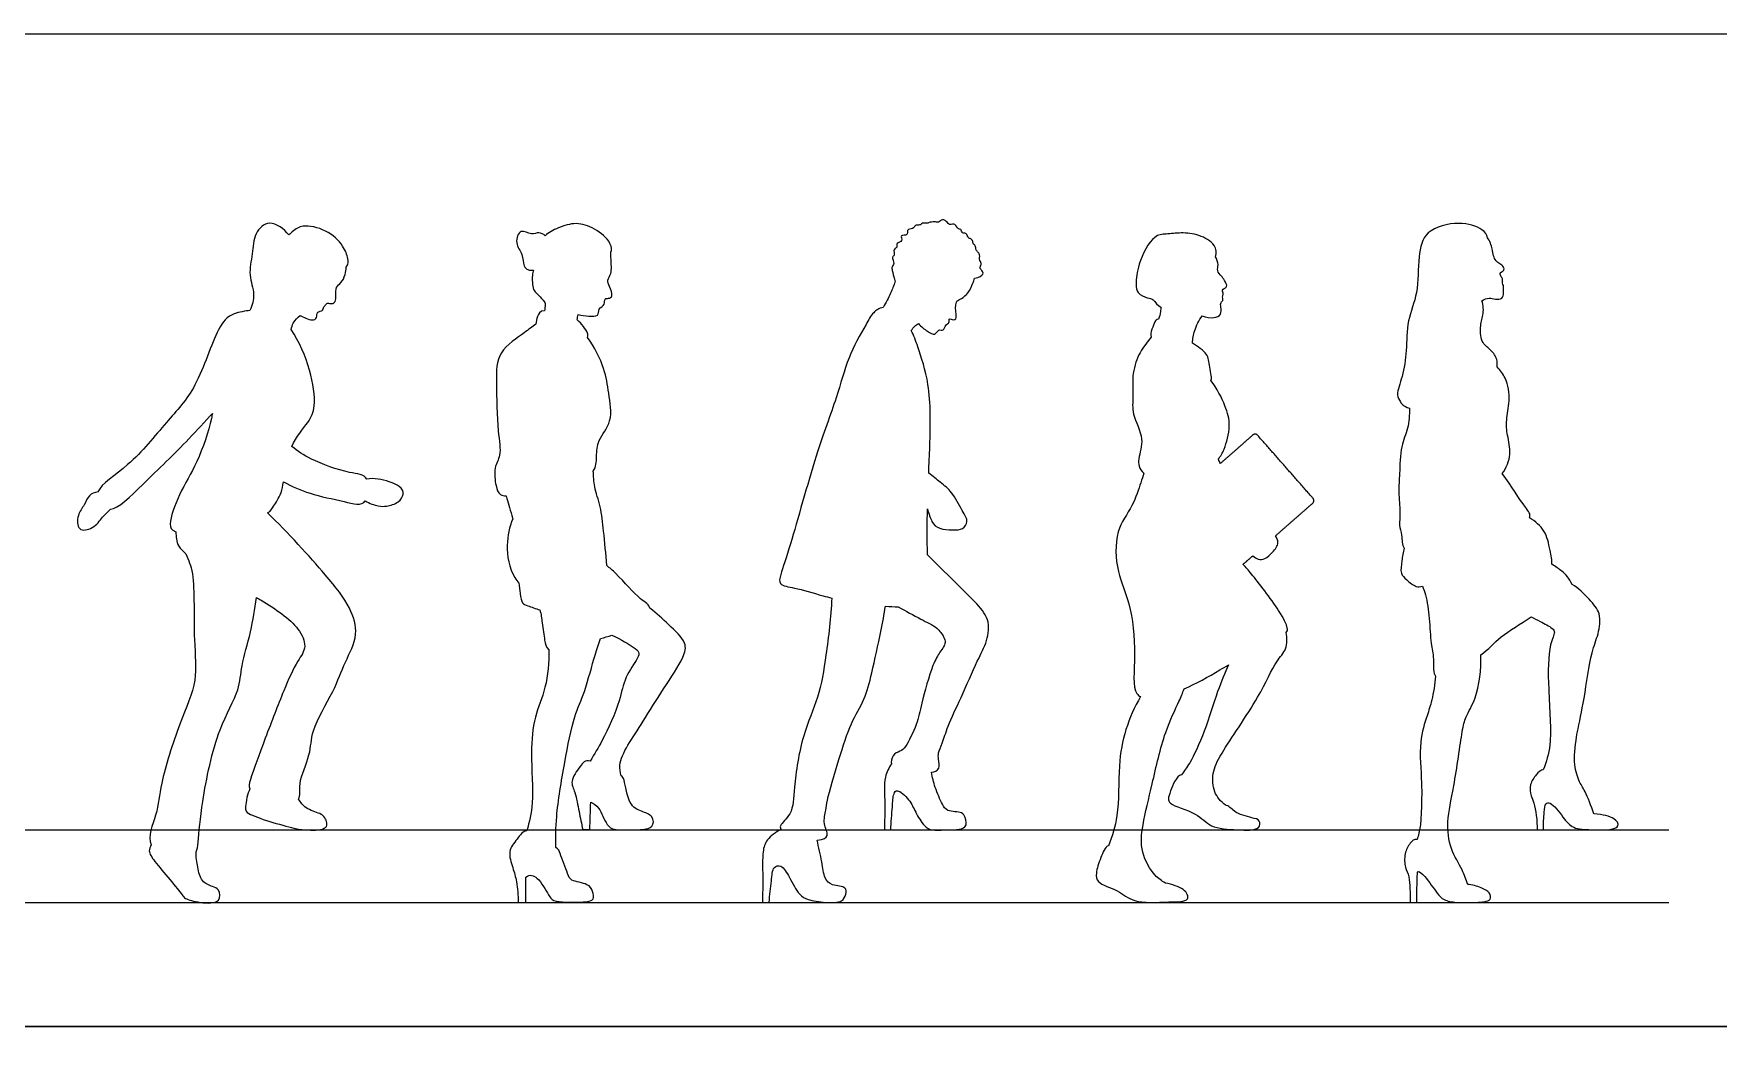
# Model space of a CAD drawing. Header units: millimetres. Extents: x 10.5 to 29.6, y 6 to 18.8.
# Drawn here: x 14.734 to 18.872, y 8.355 to 10.843 of the extents above; entities that cross this region are included whole.
import ezdxf

# ---------------------------------------------------------------- set-up
doc = ezdxf.new("R2010")
doc.units = ezdxf.units.MM
for name, color, linetype, true_color in [('AG-DIAGRAM', 7, 'Continuous', 0xfecc66), ('AG-GUIDE', 7, 'Continuous', 0xcccccc), ('AG-OUTLINE', 7, 'Continuous', 0x8000ff), ('X-VPRT', 6, 'Continuous', 0xff00ff)]:
    doc.layers.add(name, color=color, linetype=linetype, true_color=true_color)

msp = doc.modelspace()

# ---------------------------------------------------------------- linework, layer by layer
at = {"layer": 'AG-DIAGRAM'}
msp.add_line((10.8256, 8.7089), (18.7504, 8.7089), dxfattribs=at)
at = {"layer": 'AG-GUIDE'}
msp.add_line((10.8256, 8.8867), (18.7504, 8.8867), dxfattribs=at)
at = {"layer": 'AG-OUTLINE'}
for points in [[(16.824, 8.8867), (16.8396, 8.8867)], [(18.4269, 8.8867), (18.4426, 8.8867)], [(18.1153, 8.7089), (18.1319, 8.7089)]]:
    msp.add_lwpolyline(points, dxfattribs=at)
for points, knots in [([(15.3609, 10.3482), (15.3497, 10.3628), (15.3131, 10.3898), (15.274, 10.3519), (15.2726, 10.3013), (15.2601, 10.2497), (15.2798, 10.2029), (15.2706, 10.1753), (15.2654, 10.1628)], [-2.378773, -2.378773, -2.378773, -2.378773, -1.95283, -1.582916, -1.175967, -0.761133, -0.364801, 0, 0, 0, 0]), ([(15.5021, 10.2688), (15.5083, 10.2783), (15.5063, 10.2916), (15.4954, 10.3243), (15.4542, 10.3623), (15.3951, 10.3748), (15.376, 10.3616), (15.3638, 10.3508), (15.3609, 10.3482)], [-4.547971, -4.547971, -4.547971, -4.547971, -4.305489, -3.94417, -3.478119, -3.012752, -2.670434, -2.566212, -2.566212, -2.566212, -2.566212]), ([(15.9904, 10.3463), (15.986, 10.3499), (15.9749, 10.3572), (15.9569, 10.346), (15.9281, 10.3666), (15.9147, 10.3256), (15.9367, 10.3027), (15.9361, 10.272), (15.9475, 10.2616), (15.9572, 10.2611), (15.9615, 10.262)], [-2.135095, -2.135095, -2.135095, -2.135095, -1.89891, -1.650704, -1.35911, -1.047172, -0.725162, -0.419239, -0.209707, 0, 0, 0, 0]), ([(16.1515, 10.3061), (16.1552, 10.3097), (16.1525, 10.3329), (16.1125, 10.3658), (16.0668, 10.3806), (16.0239, 10.3674), (15.9985, 10.3537), (15.9904, 10.3463)], [3.66541, 3.66541, 3.66541, 3.66541, 3.931456, 4.344856, 4.738947, 5.122522, 5.467497, 5.467497, 5.467497, 5.467497]), ([(17.0452, 10.242), (17.0568, 10.2435), (17.0689, 10.2516), (17.0637, 10.261), (17.0563, 10.2668), (17.0639, 10.276), (17.0577, 10.2851), (17.0573, 10.292), (17.0588, 10.3002), (17.0527, 10.3065), (17.0475, 10.3133), (17.0493, 10.3196), (17.0423, 10.3259), (17.0416, 10.3297), (17.0383, 10.3396), (17.0298, 10.3385), (17.0272, 10.3498), (17.0216, 10.3535), (17.0142, 10.3511), (17.0127, 10.3645), (17.004, 10.3601), (16.9988, 10.3787), (16.9844, 10.3713), (16.9791, 10.3786), (16.9658, 10.39), (16.957, 10.377), (16.9467, 10.3818), (16.9335, 10.3786), (16.9274, 10.3761), (16.9169, 10.3789), (16.9136, 10.3714), (16.901, 10.3738), (16.8966, 10.3675), (16.8937, 10.3626), (16.8768, 10.3626), (16.8837, 10.3451), (16.8603, 10.3501), (16.8712, 10.3316), (16.851, 10.3294), (16.857, 10.3171), (16.8439, 10.3138), (16.851, 10.297), (16.8401, 10.2946), (16.8501, 10.2767), (16.8404, 10.2699), (16.8428, 10.2614), (16.8499, 10.2333)], [3.675599, 3.675599, 3.675599, 3.675599, 3.903753, 4.081059, 4.259639, 4.45034, 4.647855, 4.814528, 4.987566, 5.17075, 5.350329, 5.501595, 5.68267, 5.813583, 6.001484, 6.162738, 6.362429, 6.519646, 6.669657, 6.864233, 7.014959, 7.251947, 7.466114, 7.647366, 7.885622, 8.097441, 8.2963, 8.524596, 8.689943, 8.880431, 9.039993, 9.248752, 9.411811, 9.558856, 9.782771, 9.987884, 10.218005, 10.431898, 10.661738, 10.845814, 11.036755, 11.269362, 11.43136, 11.681948, 11.876564, 12.084652, 12.084652, 12.084652, 12.084652]), ([(17.6367, 10.2947), (17.6408, 10.3035), (17.6375, 10.3269), (17.5966, 10.3502), (17.5533, 10.3546), (17.516, 10.3498), (17.4824, 10.3492), (17.4452, 10.2767), (17.4415, 10.2301), (17.4433, 10.2045), (17.4696, 10.1925), (17.4859, 10.1923), (17.4934, 10.1743), (17.503, 10.1711)], [2.394862, 2.394862, 2.394862, 2.394862, 2.698376, 3.086677, 3.475526, 3.829557, 4.14611, 4.655037, 5.063022, 5.337261, 5.632074, 5.863011, 6.144303, 6.144303, 6.144303, 6.144303]), ([(18.3049, 10.3412), (18.3039, 10.349), (18.2918, 10.3663), (18.2343, 10.3831), (18.1501, 10.3626), (18.1335, 10.2932), (18.1369, 10.2058), (18.1063, 10.1387), (18.1072, 10.0642), (18.0984, 10.0031), (18.0796, 9.9564), (18.0909, 9.9383), (18.0982, 9.9276), (18.1133, 9.9227)], [-10.634985, -10.634985, -10.634985, -10.634985, -10.349539, -9.888586, -9.361136, -8.895894, -8.348814, -7.84825, -7.347885, -6.878109, -6.478935, -6.224931, -5.970434, -5.970434, -5.970434, -5.970434]), ([(16.0719, 10.1528), (16.0795, 10.1502), (16.0963, 10.1491), (16.1227, 10.147), (16.1198, 10.1681), (16.1387, 10.1752), (16.1347, 10.1935), (16.1467, 10.1914), (16.1586, 10.1974), (16.1488, 10.2221), (16.1416, 10.2377), (16.1552, 10.2532), (16.1519, 10.2882), (16.1519, 10.3), (16.1515, 10.3061)], [0.264029, 0.264029, 0.264029, 0.264029, 0.558469, 0.821968, 1.043883, 1.280916, 1.489334, 1.659607, 1.840833, 2.12188, 2.353937, 2.597262, 2.931276, 3.178429, 3.178429, 3.178429, 3.178429]), ([(18.2917, 10.1865), (18.2968, 10.19), (18.3092, 10.1954), (18.3244, 10.1896), (18.342, 10.1905), (18.3457, 10.205), (18.3435, 10.2155), (18.3459, 10.2214), (18.3403, 10.2326), (18.3434, 10.2406), (18.3372, 10.2468), (18.335, 10.257), (18.3469, 10.2592), (18.3454, 10.2718), (18.3354, 10.2763), (18.3258, 10.2843), (18.319, 10.2976), (18.3168, 10.3137), (18.3116, 10.3345), (18.3049, 10.3412)], [-6.993403, -6.993403, -6.993403, -6.993403, -6.746604, -6.515244, -6.292608, -6.087323, -5.901535, -5.762569, -5.570739, -5.402162, -5.24147, -5.083642, -4.91722, -4.749557, -4.52266, -4.318973, -4.106394, -3.870094, -3.55801, -3.55801, -3.55801, -3.55801]), ([(15.389, 10.1506), (15.3959, 10.1463), (15.418, 10.1356), (15.4306, 10.1437), (15.4291, 10.1609), (15.4454, 10.1606), (15.4457, 10.172), (15.4529, 10.1776), (15.4552, 10.182), (15.4675, 10.1777), (15.4762, 10.1843), (15.4761, 10.2001), (15.4755, 10.2208), (15.4905, 10.2305), (15.499, 10.2468), (15.5017, 10.2632), (15.5021, 10.2688)], [0.495888, 0.495888, 0.495888, 0.495888, 0.816171, 1.013121, 1.223818, 1.419856, 1.595523, 1.764167, 1.87809, 2.069826, 2.241525, 2.465833, 2.71898, 2.946521, 3.219194, 3.393322, 3.393322, 3.393322, 3.393322]), ([(17.6045, 10.1498), (17.6143, 10.1457), (17.632, 10.1426), (17.6527, 10.1517), (17.6501, 10.1707), (17.6489, 10.1827), (17.6577, 10.1883), (17.6522, 10.196), (17.6579, 10.2023), (17.6527, 10.2132), (17.658, 10.2173), (17.668, 10.2203), (17.6592, 10.2375), (17.6514, 10.2472), (17.6397, 10.2601), (17.6458, 10.2751), (17.6402, 10.2887), (17.6367, 10.2947)], [0.349845, 0.349845, 0.349845, 0.349845, 0.659424, 0.906384, 1.143496, 1.339875, 1.502582, 1.654114, 1.809429, 1.993875, 2.130178, 2.290165, 2.517228, 2.73587, 2.960068, 3.179462, 3.443723, 3.443723, 3.443723, 3.443723]), ([(15.9615, 10.262), (15.9606, 10.2578), (15.9584, 10.2456), (15.959, 10.2263), (15.9617, 10.2093), (15.9787, 10.1972), (15.9898, 10.1826)], [6.338366, 6.338366, 6.338366, 6.338366, 6.492221, 6.796985, 7.051135, 7.395768, 7.395768, 7.395768, 7.395768]), ([(16.8499, 10.2333), (16.8466, 10.2237), (16.8394, 10.2048), (16.8277, 10.1815), (16.8211, 10.1703)], [-0.6731828, -0.6731828, -0.6731828, -0.6731828, -0.3578642, 0, 0, 0, 0]), ([(16.9072, 10.1309), (16.9144, 10.1221), (16.9278, 10.1127), (16.9489, 10.0988), (16.9555, 10.118), (16.9704, 10.1114), (16.9724, 10.1278), (16.985, 10.1311), (16.98, 10.145), (16.9936, 10.1388), (17.0011, 10.1413), (16.9991, 10.1601), (16.9984, 10.1731), (17.0004, 10.1869), (17.0145, 10.1915), (17.0306, 10.2059), (17.0408, 10.2266), (17.0442, 10.2379), (17.0452, 10.242)], [0.315631, 0.315631, 0.315631, 0.315631, 0.618975, 0.87274, 1.085495, 1.274696, 1.478188, 1.666708, 1.833006, 2.018411, 2.16087, 2.397148, 2.617151, 2.815171, 3.024819, 3.291511, 3.584116, 3.751851, 3.751851, 3.751851, 3.751851]), ([(15.9898, 10.1826), (15.9903, 10.1794), (15.9906, 10.1728), (15.9896, 10.1656), (15.9887, 10.1622)], [-0.3689843, -0.3689843, -0.3689843, -0.3689843, -0.1886446, 0, 0, 0, 0]), ([(18.3289, 10.0242), (18.3296, 10.0302), (18.3299, 10.043), (18.3148, 10.0669), (18.29, 10.0807), (18.2854, 10.1223), (18.2956, 10.1506), (18.2957, 10.1752), (18.2917, 10.1865)], [0, 0, 0, 0, 0.243548, 0.538858, 0.837223, 1.188868, 1.508342, 1.847302, 1.847302, 1.847302, 1.847302]), ([(15.2654, 10.1628), (15.2546, 10.1611), (15.2176, 10.1563), (15.1811, 10.1173), (15.1375, 9.9705), (15.059, 9.8896), (14.9773, 9.7844), (14.9005, 9.7372), (14.8919, 9.717)], [-6.587548, -6.587548, -6.587548, -6.587548, -6.254741, -5.806932, -5.080959, -4.437379, -3.730631, -3.154935, -3.154935, -3.154935, -3.154935]), ([(15.3669, 10.1162), (15.3676, 10.1216), (15.3721, 10.135), (15.382, 10.1457), (15.389, 10.1506)], [9.2061772, 9.2061772, 9.2061772, 9.2061772, 9.3895689, 9.6792915, 9.6792915, 9.6792915, 9.6792915]), ([(15.9887, 10.1622), (15.9773, 10.1616), (15.9709, 10.1471), (15.9678, 10.1357), (15.9679, 10.1294)], [-0.5683069, -0.5683069, -0.5683069, -0.5683069, -0.2856724, 0, 0, 0, 0]), ([(16.0947, 10.0962), (16.0957, 10.1004), (16.0954, 10.1087), (16.0844, 10.1244), (16.0747, 10.1348), (16.069, 10.1395)], [-0.6918144, -0.6918144, -0.6918144, -0.6918144, -0.5215063, -0.2699646, 0, 0, 0, 0]), ([(16.8211, 10.1703), (16.8099, 10.168), (16.7955, 10.1576), (16.7841, 10.1397), (16.7788, 10.1283)], [-8.1374521, -8.1374521, -8.1374521, -8.1374521, -7.8380092, -7.476435, -7.476435, -7.476435, -7.476435]), ([(17.4972, 10.1411), (17.4918, 10.1408), (17.4878, 10.134), (17.4809, 10.1171), (17.4764, 10.1015), (17.479, 10.0973)], [-0.7186401, -0.7186401, -0.7186401, -0.7186401, -0.5330301, -0.269089, 0, 0, 0, 0]), ([(17.503, 10.1711), (17.5028, 10.1674), (17.5023, 10.1599), (17.4993, 10.1472), (17.4972, 10.1411)], [-0.4471825, -0.4471825, -0.4471825, -0.4471825, -0.2537972, 0, 0, 0, 0]), ([(17.5804, 10.0827), (17.5811, 10.0931), (17.5845, 10.1139), (17.5966, 10.1387), (17.6045, 10.1498)], [0, 0, 0, 0, 0.3217624, 0.6899381, 0.6899381, 0.6899381, 0.6899381]), ([(15.3679, 9.8283), (15.3791, 9.8535), (15.4098, 9.8868), (15.4291, 9.9285), (15.4152, 10.0208), (15.3868, 10.0855), (15.3669, 10.1162)], [5.36829, 5.36829, 5.36829, 5.36829, 5.835422, 6.21385, 6.752086, 7.352072, 7.352072, 7.352072, 7.352072]), ([(15.9679, 10.1294), (15.9581, 10.1224), (15.9404, 10.1073), (15.8698, 10.0622), (15.8707, 9.9849), (15.8722, 9.8696), (15.8845, 9.8076), (15.8631, 9.7773), (15.8689, 9.7331), (15.8751, 9.7107), (15.8891, 9.7076), (15.8944, 9.7071)], [-7.257488, -7.257488, -7.257488, -7.257488, -6.912822, -6.416607, -5.921697, -5.296145, -4.850847, -4.519357, -4.141571, -3.856932, -3.713366, -3.713366, -3.713366, -3.713366]), ([(16.7788, 10.1283), (16.763, 10.1021), (16.7332, 10.0469), (16.7057, 9.9428), (16.6536, 9.8077), (16.5966, 9.5946), (16.5697, 9.5194), (16.5626, 9.4871), (16.6083, 9.4816), (16.6532, 9.4671), (16.6873, 9.4582), (16.6946, 9.4564)], [-18.174409, -18.174409, -18.174409, -18.174409, -17.625123, -17.042593, -16.337591, -15.479491, -14.970597, -14.702048, -14.358149, -13.869015, -13.741271, -13.741271, -13.741271, -13.741271]), ([(16.8898, 10.1136), (16.8922, 10.1173), (16.8978, 10.1242), (16.904, 10.1288), (16.9072, 10.1309)], [0, 0, 0, 0, 0.2079671, 0.4018579, 0.4018579, 0.4018579, 0.4018579]), ([(16.9326, 9.7632), (16.9336, 9.7855), (16.9369, 9.8622), (16.9386, 9.9773), (16.9081, 10.0665), (16.8964, 10.1011), (16.8898, 10.1136)], [-10.789721, -10.789721, -10.789721, -10.789721, -10.50938, -9.803079, -9.242754, -8.910047, -8.910047, -8.910047, -8.910047]), ([(17.479, 10.0973), (17.4745, 10.0918), (17.4657, 10.0796), (17.4497, 10.0586), (17.4304, 10.0078), (17.4365, 9.9524), (17.4295, 9.9076), (17.4652, 9.8475), (17.4455, 9.801), (17.4483, 9.7737), (17.4612, 9.7628)], [-4.055277, -4.055277, -4.055277, -4.055277, -3.778308, -3.473154, -3.037425, -2.591522, -2.192273, -1.712862, -1.292279, -0.959376, -0.959376, -0.959376, -0.959376]), ([(16.1088, 9.7683), (16.1159, 9.7779), (16.1168, 9.8072), (16.1183, 9.8451), (16.1589, 9.8898), (16.1458, 9.9611), (16.1382, 10.0207), (16.1115, 10.0731), (16.0947, 10.0962)], [1.045523, 1.045523, 1.045523, 1.045523, 1.354629, 1.718785, 2.144173, 2.617225, 3.06966, 3.601936, 3.601936, 3.601936, 3.601936]), ([(17.6258, 9.9904), (17.6295, 9.9935), (17.6212, 10.0269), (17.6202, 10.0574), (17.5934, 10.0735), (17.5804, 10.0827)], [-2.572883, -2.572883, -2.572883, -2.572883, -2.239496, -1.904451, -1.537426, -1.537426, -1.537426, -1.537426]), ([(18.3416, 9.7619), (18.3513, 9.7761), (18.366, 9.8092), (18.3533, 9.8559), (18.3501, 9.8941), (18.3617, 9.941), (18.3548, 9.9921), (18.3365, 10.0156), (18.3289, 10.0242)], [0, 0, 0, 0, 0.410495, 0.801204, 1.152853, 1.548381, 1.979974, 2.236802, 2.236802, 2.236802, 2.236802]), ([(17.6442, 9.7972), (17.6496, 9.8051), (17.6602, 9.8213), (17.6758, 9.881), (17.6622, 9.9285), (17.6406, 9.9719), (17.6258, 9.9904)], [0, 0, 0, 0, 0.30923, 0.748129, 1.156758, 1.643324, 1.643324, 1.643324, 1.643324]), ([(14.9231, 9.6747), (14.9407, 9.6747), (15.0113, 9.7458), (15.1005, 9.8297), (15.1547, 9.8897), (15.1731, 9.91)], [-2.636736, -2.636736, -2.636736, -2.636736, -2.03638, -1.265598, -0.83672, -0.83672, -0.83672, -0.83672]), ([(15.1731, 9.91), (15.1724, 9.9059), (15.1663, 9.8724), (15.137, 9.7871), (15.0923, 9.7167), (15.0641, 9.6402), (15.0719, 9.6237), (15.0833, 9.6191)], [0.353675, 0.353675, 0.353675, 0.353675, 0.443227, 1.061103, 1.621006, 2.127626, 2.392311, 2.392311, 2.392311, 2.392311]), ([(18.1133, 9.9227), (18.1135, 9.9062), (18.1117, 9.8718), (18.0904, 9.8294), (18.09, 9.7616), (18.0857, 9.7183), (18.092, 9.6674), (18.0873, 9.6355), (18.0955, 9.6124), (18.0955, 9.5863), (18.1005, 9.5788)], [0, 0, 0, 0, 0.409878, 0.811901, 1.284199, 1.678195, 2.090871, 2.415496, 2.710258, 3.029012, 3.029012, 3.029012, 3.029012]), ([(15.5523, 9.7487), (15.5461, 9.7603), (15.5045, 9.7622), (15.4139, 9.7954), (15.3832, 9.8169), (15.3679, 9.8283)], [2.129563, 2.129563, 2.129563, 2.129563, 2.526412, 3.136904, 3.599787, 3.599787, 3.599787, 3.599787]), ([(16.1416, 9.5365), (16.1399, 9.5645), (16.134, 9.6197), (16.1281, 9.6794), (16.1103, 9.7291), (16.1091, 9.7554), (16.1088, 9.7683)], [-1.742953, -1.742953, -1.742953, -1.742953, -1.215873, -0.767728, -0.357314, 0, 0, 0, 0]), ([(15.3083, 9.6654), (15.3171, 9.6703), (15.3233, 9.6843), (15.34, 9.7043), (15.346, 9.7319), (15.3478, 9.7415)], [4.0804245, 4.0804245, 4.0804245, 4.0804245, 4.3472971, 4.721899, 4.8961639, 4.8961639, 4.8961639, 4.8961639]), ([(15.3478, 9.7415), (15.3687, 9.7307), (15.4124, 9.7104), (15.4905, 9.6958), (15.5407, 9.682), (15.5486, 9.6949)], [0, 0, 0, 0, 0.525516, 1.106558, 1.547511, 1.547511, 1.547511, 1.547511]), ([(15.5486, 9.6949), (15.5582, 9.6888), (15.5807, 9.6813), (15.601, 9.6811), (15.631, 9.6897), (15.6455, 9.7118), (15.6341, 9.735), (15.5796, 9.7513), (15.5617, 9.7497), (15.5523, 9.7487)], [-2.171381, -2.171381, -2.171381, -2.171381, -1.836412, -1.574778, -1.26198, -0.989508, -0.725976, -0.304283, 0, 0, 0, 0]), ([(16.9296, 9.6752), (16.933, 9.6637), (16.94, 9.6396), (16.9583, 9.6253), (16.9911, 9.6234), (17.0168, 9.6236), (17.0318, 9.6455), (17.0135, 9.6717), (16.9902, 9.7188), (16.9661, 9.7358), (16.9429, 9.7559), (16.9326, 9.7632)], [0.842044, 0.842044, 0.842044, 0.842044, 1.101074, 1.387992, 1.711644, 1.997273, 2.253064, 2.562589, 2.97794, 3.3416, 3.602007, 3.602007, 3.602007, 3.602007]), ([(17.4612, 9.7628), (17.4587, 9.7549), (17.453, 9.7388), (17.4341, 9.679), (17.3882, 9.6223), (17.3931, 9.5175), (17.4301, 9.4431), (17.443, 9.3225), (17.4322, 9.2291), (17.4495, 9.2159), (17.453, 9.2143)], [0, 0, 0, 0, 0.287052, 0.732176, 1.225369, 1.792319, 2.32021, 2.968712, 3.529698, 3.64826, 3.64826, 3.64826, 3.64826]), ([(18.4084, 9.653), (18.4124, 9.6624), (18.3935, 9.6829), (18.3645, 9.7303), (18.3416, 9.7619)], [3.6824407, 3.6824407, 3.6824407, 3.6824407, 4.0045571, 4.6217033, 4.6217033, 4.6217033, 4.6217033]), ([(14.8919, 9.717), (14.8843, 9.7156), (14.8679, 9.7101), (14.8594, 9.6837), (14.8405, 9.6623), (14.8404, 9.6182), (14.8825, 9.6263), (14.9024, 9.6556), (14.9166, 9.668), (14.9231, 9.6747)], [0, 0, 0, 0, 0.274235, 0.563773, 0.877676, 1.204004, 1.521303, 1.86429, 2.16749, 2.16749, 2.16749, 2.16749]), ([(15.8944, 9.7071), (15.8995, 9.6911), (15.9036, 9.6773), (15.9101, 9.6538), (15.9109, 9.6512)], [0, 0, 0, 0, 0.4076073, 0.4574563, 0.4574563, 0.4574563, 0.4574563]), ([(15.3846, 8.9623), (15.3899, 8.9713), (15.3817, 9.0042), (15.4167, 9.0722), (15.4134, 9.132), (15.4731, 9.2275), (15.4964, 9.2962), (15.5343, 9.3656), (15.5111, 9.4393), (15.4496, 9.517), (15.3584, 9.6175), (15.3083, 9.6654)], [5.919458, 5.919458, 5.919458, 5.919458, 6.266003, 6.762979, 7.211818, 7.810092, 8.321547, 8.798027, 9.241914, 9.822134, 10.654872, 10.654872, 10.654872, 10.654872]), ([(15.9109, 9.6512), (15.9026, 9.6306), (15.893, 9.5864), (15.902, 9.5246), (15.9226, 9.4976), (15.9261, 9.4934)], [-5.900106, -5.900106, -5.900106, -5.900106, -5.431255, -4.911584, -4.812397, -4.812397, -4.812397, -4.812397]), ([(16.9296, 9.5626), (16.9291, 9.5848), (16.9287, 9.6238), (16.9293, 9.6607), (16.9296, 9.6752)], [-11.5681271, -11.5681271, -11.5681271, -11.5681271, -11.3159324, -11.1460044, -11.1460044, -11.1460044, -11.1460044]), ([(18.4632, 9.5397), (18.4642, 9.5487), (18.4571, 9.5814), (18.4491, 9.6226), (18.4223, 9.6451), (18.4084, 9.653)], [1.688943, 1.688943, 1.688943, 1.688943, 1.950378, 2.35435, 2.750467, 2.750467, 2.750467, 2.750467]), ([(15.0833, 9.6191), (15.084, 9.6071), (15.0834, 9.5898), (15.1008, 9.5713), (15.1082, 9.5649)], [0, 0, 0, 0, 0.3440409, 0.5227291, 0.5227291, 0.5227291, 0.5227291]), ([(17.7287, 9.5601), (17.7327, 9.5564), (17.7438, 9.5494), (17.7597, 9.5519), (17.7772, 9.5682), (17.7951, 9.5898), (17.7875, 9.6039), (17.7847, 9.6093)], [0.12931, 0.12931, 0.12931, 0.12931, 0.300328, 0.535992, 0.819341, 1.121343, 1.319382, 1.319382, 1.319382, 1.319382]), ([(15.1082, 9.5649), (15.1145, 9.5488), (15.1313, 9.5172), (15.1252, 9.3502), (15.1389, 9.2541), (15.0908, 9.1479), (15.0446, 9.0022), (15.0401, 8.9293), (15.0139, 8.8711), (15.0229, 8.85)], [0, 0, 0, 0, 0.421833, 1.166354, 1.752316, 2.377711, 3.098969, 3.622723, 4.106712, 4.106712, 4.106712, 4.106712]), ([(16.9398, 9.0284), (16.9475, 9.0287), (16.9621, 9.0358), (16.9563, 9.061), (16.9554, 9.0762), (16.9674, 9.1014), (16.9795, 9.1446), (17.0131, 9.2118), (17.0503, 9.3011), (17.0773, 9.349), (17.084, 9.406), (17.0445, 9.4489), (16.9943, 9.4988), (16.9515, 9.5412), (16.9296, 9.5626)], [5.419465, 5.419465, 5.419465, 5.419465, 5.675678, 5.946493, 6.170343, 6.461347, 6.842063, 7.345327, 7.911045, 8.339162, 8.747056, 9.168982, 9.654708, 10.203332, 10.203332, 10.203332, 10.203332]), ([(18.1005, 9.5788), (18.0978, 9.5686), (18.095, 9.5487), (18.0899, 9.5161), (18.1064, 9.5015), (18.1289, 9.4818), (18.1402, 9.4845), (18.1452, 9.4857)], [0, 0, 0, 0, 0.322279, 0.636415, 0.898144, 1.202704, 1.425838, 1.425838, 1.425838, 1.425838]), ([(16.248, 9.4312), (16.2469, 9.4398), (16.2182, 9.4549), (16.1809, 9.5018), (16.1491, 9.5302), (16.1416, 9.5365)], [-1.498675, -1.498675, -1.498675, -1.498675, -1.16777, -0.616434, -0.454654, -0.454654, -0.454654, -0.454654]), ([(17.8108, 9.3719), (17.8139, 9.3753), (17.8152, 9.3852), (17.7936, 9.4288), (17.7259, 9.5162), (17.7118, 9.5312), (17.7047, 9.539)], [6.091342, 6.091342, 6.091342, 6.091342, 6.276161, 6.67566, 7.284199, 7.608892, 7.608892, 7.608892, 7.608892]), ([(18.513, 9.4899), (18.5056, 9.5056), (18.4921, 9.5201), (18.4724, 9.5337), (18.4632, 9.5397)], [6.5545059, 6.5545059, 6.5545059, 6.5545059, 6.9853941, 7.2998644, 7.2998644, 7.2998644, 7.2998644]), ([(15.9261, 9.4934), (15.9264, 9.4846), (15.9294, 9.4657), (15.9329, 9.4418), (15.946, 9.4391), (15.9676, 9.4295), (15.9775, 9.4276)], [1.709161, 1.709161, 1.709161, 1.709161, 1.957856, 2.237771, 2.456866, 2.717255, 2.717255, 2.717255, 2.717255]), ([(18.1452, 9.4857), (18.1483, 9.4786), (18.1564, 9.4568), (18.1628, 9.4066), (18.1656, 9.3442), (18.1747, 9.3108), (18.1711, 9.2704), (18.1778, 9.2647)], [2.00837, 2.00837, 2.00837, 2.00837, 2.217988, 2.666813, 3.126592, 3.495439, 3.868519, 3.868519, 3.868519, 3.868519]), ([(18.5661, 8.9261), (18.5599, 8.9465), (18.5459, 8.9815), (18.5281, 9.008), (18.515, 9.0557), (18.5253, 9.1279), (18.5433, 9.2066), (18.5588, 9.3228), (18.578, 9.3653), (18.5858, 9.419), (18.5569, 9.4513), (18.5283, 9.4811), (18.513, 9.4899)], [0.014087, 0.014087, 0.014087, 0.014087, 0.431314, 0.754623, 1.140147, 1.618404, 2.143673, 2.727783, 3.121038, 3.507766, 3.853765, 4.206867, 4.206867, 4.206867, 4.206867]), ([(15.133, 8.8331), (15.1367, 8.8384), (15.1389, 8.8674), (15.1474, 8.9614), (15.1828, 9.133), (15.2409, 9.2273), (15.2428, 9.2905), (15.2691, 9.374), (15.2772, 9.4295), (15.2811, 9.458)], [4.952354, 4.952354, 4.952354, 4.952354, 5.180371, 5.756401, 6.527194, 7.120479, 7.564253, 8.093509, 8.625216, 8.625216, 8.625216, 8.625216]), ([(15.2811, 9.458), (15.285, 9.4556), (15.3243, 9.4319), (15.3816, 9.395), (15.4071, 9.3345), (15.3781, 9.2983), (15.3463, 9.225), (15.3044, 9.1166), (15.2669, 9.0153), (15.2615, 8.9937), (15.2652, 8.9881)], [1.533845, 1.533845, 1.533845, 1.533845, 1.601644, 2.20913, 2.530308, 2.865764, 3.38501, 4.028344, 4.626468, 4.894187, 4.894187, 4.894187, 4.894187]), ([(16.6946, 9.4564), (16.6924, 9.4097), (16.6813, 9.3181), (16.664, 9.2109), (16.6205, 9.1211), (16.6005, 8.9944), (16.6007, 8.9271), (16.5658, 8.8993), (16.5681, 8.8904), (16.5704, 8.8874)], [-3.490756, -3.490756, -3.490756, -3.490756, -2.812337, -2.221588, -1.647347, -0.998525, -0.532467, -0.18427, -0.007602, -0.007602, -0.007602, -0.007602]), ([(16.6585, 8.8619), (16.6752, 8.8636), (16.69, 8.8722), (16.6712, 8.9023), (16.6816, 8.937), (16.682, 8.9612), (16.7136, 9.0637), (16.7384, 9.1468), (16.777, 9.2071), (16.793, 9.2731), (16.8142, 9.3675), (16.8231, 9.4163), (16.8265, 9.4363)], [0.918521, 0.918521, 0.918521, 0.918521, 1.179995, 1.496164, 1.834502, 2.122834, 2.716255, 3.278244, 3.75616, 4.236559, 4.830988, 5.231897, 5.231897, 5.231897, 5.231897]), ([(16.8576, 9.4347), (16.8763, 9.425), (16.9117, 9.4044), (16.9532, 9.3859), (16.9697, 9.3623), (16.9744, 9.3475), (16.9695, 9.3358), (16.9588, 9.3223), (16.94, 9.2899), (16.9144, 9.1961), (16.9056, 9.1487), (16.8775, 9.0908), (16.8632, 9.0792), (16.8422, 9.0731), (16.8396, 9.0527), (16.8414, 9.0493)], [0, 0, 0, 0, 0.455832, 0.840282, 1.138203, 1.354635, 1.548261, 1.776003, 2.125922, 2.686978, 3.110835, 3.553805, 3.796431, 4.052222, 4.308967, 4.308967, 4.308967, 4.308967]), ([(15.9775, 9.4276), (15.9807, 9.417), (15.983, 9.3907), (15.9891, 9.3548), (15.9916, 9.3366), (15.9999, 9.3295)], [-4.247233, -4.247233, -4.247233, -4.247233, -3.940653, -3.505455, -3.199689, -3.199689, -3.199689, -3.199689]), ([(16.1771, 9.0198), (16.175, 9.0291), (16.1698, 9.0495), (16.1923, 9.0945), (16.2319, 9.1541), (16.2796, 9.2317), (16.3306, 9.3073), (16.3403, 9.3478), (16.2925, 9.3924), (16.2644, 9.4189), (16.248, 9.4312)], [-3.674812, -3.674812, -3.674812, -3.674812, -3.362997, -2.879505, -2.376103, -1.810652, -1.255004, -0.909382, -0.459907, -0.004357, -0.004357, -0.004357, -0.004357]), ([(18.2886, 9.3167), (18.3085, 9.3302), (18.333, 9.3624), (18.387, 9.3928), (18.4122, 9.41)], [4.6874098, 4.6874098, 4.6874098, 4.6874098, 5.1446582, 5.6371163, 5.6371163, 5.6371163, 5.6371163]), ([(18.4122, 9.41), (18.4196, 9.4066), (18.435, 9.3987), (18.4644, 9.3836), (18.4726, 9.3714), (18.4541, 9.3385), (18.4535, 9.2279), (18.4654, 9.0967), (18.4495, 9.0548), (18.4423, 9.0346)], [0.037307, 0.037307, 0.037307, 0.037307, 0.28682, 0.596139, 0.773469, 1.088997, 1.650806, 2.303306, 2.758271, 2.758271, 2.758271, 2.758271]), ([(16.017, 8.8436), (16.0165, 8.869), (16.016, 8.9207), (16.0376, 9.0515), (16.06, 9.1655), (16.0882, 9.2232), (16.1121, 9.3168), (16.1219, 9.3431), (16.1266, 9.3567)], [0, 0, 0, 0, 0.501161, 1.16645, 1.783167, 2.252196, 2.805362, 3.182137, 3.182137, 3.182137, 3.182137]), ([(16.1541, 9.3651), (16.1786, 9.354), (16.2074, 9.3357), (16.223, 9.3241), (16.2181, 9.3078), (16.1835, 9.2594), (16.1753, 9.2008), (16.1329, 9.1074), (16.1118, 9.0734), (16.1007, 9.0558)], [-2.889943, -2.889943, -2.889943, -2.889943, -2.511619, -2.250236, -1.983972, -1.565595, -1.106637, -0.461284, 0, 0, 0, 0]), ([(17.6614, 8.948), (17.6503, 8.9565), (17.6304, 8.9787), (17.6287, 9.0284), (17.6501, 9.0764), (17.747, 9.2134), (17.7821, 9.2998), (17.8138, 9.3287), (17.8135, 9.3589), (17.8108, 9.3719)], [0, 0, 0, 0, 0.372899, 0.758686, 1.172474, 1.851852, 2.411407, 2.770254, 3.134301, 3.134301, 3.134301, 3.134301]), ([(15.9999, 9.3295), (16, 9.2985), (15.9949, 9.2361), (15.9619, 9.1637), (15.954, 9.0758), (15.9636, 8.9528), (15.9515, 8.907), (15.9456, 8.8843)], [-2.716731, -2.716731, -2.716731, -2.716731, -2.163282, -1.658196, -1.115659, -0.48181, 0, 0, 0, 0]), ([(18.2565, 8.7525), (18.2524, 8.7647), (18.2446, 8.7898), (18.2115, 8.8404), (18.2042, 8.9105), (18.2237, 8.992), (18.2421, 9.1266), (18.2504, 9.165), (18.281, 9.2118), (18.2909, 9.2815), (18.2886, 9.3167)], [0, 0, 0, 0, 0.355194, 0.793821, 1.260879, 1.802501, 2.465249, 2.820609, 3.232968, 3.822617, 3.822617, 3.822617, 3.822617]), ([(17.669, 9.2926), (17.6602, 9.2723), (17.6422, 9.231), (17.6104, 9.125), (17.5755, 9.0513), (17.5608, 9.0316), (17.5536, 9.022)], [-1.84274, -1.84274, -1.84274, -1.84274, -1.37367, -0.860145, -0.344983, 0, 0, 0, 0]), ([(17.5604, 9.2335), (17.5889, 9.2459), (17.6278, 9.2675), (17.662, 9.2883), (17.669, 9.2926)], [4.4459917, 4.4459917, 4.4459917, 4.4459917, 4.965069, 5.1007122, 5.1007122, 5.1007122, 5.1007122]), ([(17.5139, 8.7564), (17.5047, 8.7618), (17.486, 8.7736), (17.4507, 8.8329), (17.4576, 8.9017), (17.4826, 9.001), (17.5089, 9.1239), (17.5472, 9.2002), (17.556, 9.223), (17.5604, 9.2335)], [0, 0, 0, 0, 0.325826, 0.785258, 1.258197, 1.843921, 2.502248, 3.025486, 3.362361, 3.362361, 3.362361, 3.362361]), ([(18.1778, 9.2647), (18.1761, 9.245), (18.1693, 9.2052), (18.1566, 9.1669), (18.1347, 9.1009), (18.1454, 9.0041), (18.1424, 8.9349), (18.1412, 8.8957), (18.1357, 8.8736), (18.1324, 8.8632)], [-3.005209, -3.005209, -3.005209, -3.005209, -2.563612, -2.199425, -1.730433, -1.158823, -0.680969, -0.3282, 0, 0, 0, 0]), ([(17.453, 9.2143), (17.4381, 9.1888), (17.4136, 9.1326), (17.3972, 9.0453), (17.4012, 8.921), (17.3833, 8.8722), (17.3742, 8.8481)], [-2.233791, -2.233791, -2.233791, -2.233791, -1.691237, -1.141858, -0.506414, 0, 0, 0, 0]), ([(16.1007, 9.0558), (16.0889, 9.0599), (16.0757, 9.0413), (16.0497, 9.0069), (16.0657, 8.9786), (16.0734, 8.931), (16.0798, 8.9024), (16.0827, 8.8875), (16.0885, 8.8875), (16.0944, 8.8875), (16.1003, 8.8875), (16.101, 8.9101), (16.1017, 8.9327), (16.1024, 8.9553)], [4.948993, 4.948993, 4.948993, 4.948993, 5.247844, 5.637265, 5.961949, 6.380163, 6.787723, 6.787723, 6.787723, 7.041383, 7.041383, 7.041383, 7.539687, 7.539687, 7.539687, 7.539687]), ([(16.8414, 9.0493), (16.8349, 9.039), (16.8211, 9.0167), (16.8261, 8.9498), (16.8241, 8.9084), (16.824, 8.8867)], [-1.267695, -1.267695, -1.267695, -1.267695, -0.921631, -0.461749, 0, 0, 0, 0]), ([(16.8396, 8.8867), (16.8401, 8.9055), (16.8437, 8.9412), (16.8448, 8.9745), (16.856, 8.9889), (16.8873, 8.9601), (16.8993, 8.9314), (16.9197, 8.8965), (16.9416, 8.8838), (16.9713, 8.8881), (17.0304, 8.8853), (17.0225, 8.918), (17.0157, 8.9321), (16.9766, 8.9311), (16.9656, 8.9503), (16.9469, 8.9918), (16.9418, 9.0158), (16.9398, 9.0284)], [0, 0, 0, 0, 0.430691, 0.758067, 0.948692, 1.288791, 1.628663, 1.985199, 2.256573, 2.580775, 2.981817, 3.254878, 3.473772, 3.806548, 4.066349, 4.448705, 4.80323, 4.80323, 4.80323, 4.80323]), ([(17.5536, 9.022), (17.5409, 9.0199), (17.5261, 8.9814), (17.5205, 8.9645), (17.5236, 8.9474), (17.5937, 8.9302), (17.6235, 8.8902), (17.6881, 8.8877), (17.7465, 8.884), (17.7473, 8.9042), (17.7447, 8.9085)], [-2.90115, -2.90115, -2.90115, -2.90115, -2.502955, -2.238454, -2.032796, -1.551737, -1.135672, -0.661918, -0.236995, 0, 0, 0, 0]), ([(18.4423, 9.0346), (18.4358, 9.0343), (18.4241, 9.0219), (18.4077, 8.9999), (18.4113, 8.9692), (18.421, 8.9531), (18.4279, 8.9087), (18.4269, 8.8867)], [4.738737, 4.738737, 4.738737, 4.738737, 5.001293, 5.3007, 5.597677, 5.849201, 6.310098, 6.310098, 6.310098, 6.310098]), ([(15.2652, 8.9881), (15.2593, 8.976), (15.2518, 8.9369), (15.2632, 8.921), (15.3675, 8.8918), (15.3974, 8.8862), (15.4617, 8.886), (15.45, 8.9192), (15.4364, 8.9286), (15.402, 8.937), (15.3902, 8.9545), (15.3846, 8.9623)], [0, 0, 0, 0, 0.307741, 0.600947, 1.560893, 1.940984, 2.258284, 2.522405, 2.757641, 3.149962, 3.458246, 3.458246, 3.458246, 3.458246]), ([(16.1024, 8.9553), (16.1095, 8.9513), (16.1251, 8.9437), (16.1395, 8.8977), (16.1612, 8.8855), (16.2008, 8.8875), (16.2592, 8.8866), (16.2561, 8.9236), (16.2254, 8.9321), (16.1934, 8.9486), (16.1868, 9.0072), (16.1808, 9.0179), (16.1771, 9.0198)], [0.725452, 0.725452, 0.725452, 0.725452, 1.014605, 1.405839, 1.678312, 2.054838, 2.469337, 2.746122, 3.061066, 3.403979, 3.846035, 4.032967, 4.032967, 4.032967, 4.032967]), ([(17.7447, 8.9085), (17.7417, 8.9134), (17.725, 8.9166), (17.682, 8.9283), (17.6701, 8.9466), (17.6614, 8.948)], [-5.2781411, -5.2781411, -5.2781411, -5.2781411, -5.0057995, -4.5951941, -4.2960928, -4.2960928, -4.2960928, -4.2960928]), ([(18.4426, 8.8867), (18.4418, 8.9013), (18.4449, 8.9285), (18.4461, 8.9523), (18.4621, 8.956), (18.4915, 8.9168), (18.5145, 8.8882), (18.5605, 8.8876), (18.6081, 8.8855), (18.6311, 8.896), (18.6177, 8.9182), (18.5899, 8.9242), (18.5661, 8.9261)], [0, 0, 0, 0, 0.383844, 0.648266, 0.834246, 1.231225, 1.584285, 1.972259, 2.384578, 2.636123, 2.91766, 3.294617, 3.294617, 3.294617, 3.294617]), ([(15.9456, 8.8843), (15.9357, 8.8848), (15.9209, 8.8621), (15.8971, 8.8353), (15.9115, 8.7931), (15.9214, 8.7598), (15.9244, 8.7257), (15.924, 8.7089), (15.9304, 8.7089), (15.9368, 8.7089), (15.9432, 8.7089), (15.9432, 8.7295), (15.9432, 8.75), (15.9432, 8.7706)], [5.425448, 5.425448, 5.425448, 5.425448, 5.743248, 6.091554, 6.459754, 6.811984, 7.226435, 7.226435, 7.226435, 7.482136, 7.482136, 7.482136, 7.940632, 7.940632, 7.940632, 7.940632]), ([(16.5704, 8.8874), (16.5573, 8.8824), (16.5334, 8.8637), (16.5233, 8.8324), (16.5255, 8.7705), (16.5246, 8.73), (16.5246, 8.7089), (16.5301, 8.7089), (16.5355, 8.7089), (16.541, 8.7089), (16.5416, 8.7265), (16.5473, 8.7588), (16.5481, 8.7973), (16.5729, 8.8015), (16.5912, 8.7696), (16.6128, 8.7274), (16.6362, 8.7142), (16.6779, 8.7079), (16.721, 8.7076), (16.7294, 8.7281), (16.7317, 8.7489), (16.6938, 8.7488), (16.6752, 8.7684), (16.671, 8.8098), (16.6623, 8.844), (16.6585, 8.8619)], [-1.593726, -1.593726, -1.593726, -1.593726, -1.222846, -0.901104, -0.456034, 0, 0, 0, 0.231787, 0.231787, 0.231787, 0.648419, 0.981167, 1.20967, 1.545957, 1.94208, 2.229367, 2.605527, 2.966861, 3.216468, 3.438357, 3.759451, 4.044286, 4.406684, 4.830934, 4.830934, 4.830934, 4.830934]), ([(18.1324, 8.8632), (18.1249, 8.8649), (18.1137, 8.8533), (18.1, 8.8293), (18.102, 8.7932), (18.1153, 8.7725), (18.1149, 8.7295), (18.1153, 8.7089)], [5.401012, 5.401012, 5.401012, 5.401012, 5.645659, 5.961487, 6.30014, 6.59403, 7.059152, 7.059152, 7.059152, 7.059152]), ([(15.0229, 8.85), (15.0204, 8.8452), (15.0144, 8.8335), (15.0369, 8.8013), (15.0972, 8.7313), (15.1053, 8.7173), (15.1423, 8.7071), (15.1951, 8.7052), (15.1906, 8.7426), (15.1726, 8.7472), (15.1446, 8.7595), (15.1365, 8.7958), (15.1328, 8.8204), (15.133, 8.8331)], [0, 0, 0, 0, 0.230381, 0.564693, 1.360612, 1.584438, 1.937426, 2.320428, 2.603601, 2.841018, 3.143525, 3.482556, 3.836862, 3.836862, 3.836862, 3.836862]), ([(15.9432, 8.7706), (15.9527, 8.7788), (15.9757, 8.7707), (15.9975, 8.7273), (16.0105, 8.7111), (16.0428, 8.7092), (16.0872, 8.7088), (16.1122, 8.714), (16.1076, 8.7372), (16.0963, 8.7563), (16.0524, 8.7601), (16.0457, 8.7794), (16.0273, 8.8287), (16.0237, 8.839), (16.017, 8.8436)], [0.702992, 0.702992, 0.702992, 0.702992, 1.000301, 1.426833, 1.693047, 2.026014, 2.444329, 2.71837, 2.979419, 3.257708, 3.631016, 3.896976, 4.334745, 4.573351, 4.573351, 4.573351, 4.573351]), ([(17.3742, 8.8481), (17.3656, 8.8455), (17.3537, 8.8149), (17.3427, 8.7825), (17.3438, 8.7656), (17.3495, 8.7598)], [-0.9429099, -0.9429099, -0.9429099, -0.9429099, -0.6299297, -0.2678324, 0, 0, 0, 0]), ([(18.1319, 8.7089), (18.1303, 8.7277), (18.1333, 8.7612), (18.132, 8.7915), (18.1546, 8.7705), (18.1809, 8.7313), (18.1971, 8.7137), (18.231, 8.7073), (18.2733, 8.7086), (18.3171, 8.7108), (18.3107, 8.7352), (18.2902, 8.7443), (18.2669, 8.7536), (18.2565, 8.7525)], [0, 0, 0, 0, 0.433163, 0.685623, 0.944677, 1.354622, 1.631273, 1.954991, 2.350259, 2.695099, 2.922159, 3.199588, 3.529488, 3.529488, 3.529488, 3.529488]), ([(17.3495, 8.7598), (17.3584, 8.7509), (17.4009, 8.74), (17.4343, 8.7049), (17.5178, 8.7107), (17.5773, 8.71), (17.563, 8.7436), (17.5306, 8.7527), (17.5139, 8.7564)], [-4.46929, -4.46929, -4.46929, -4.46929, -4.055006, -3.644656, -3.116779, -2.722265, -2.435855, -2.129155, -2.129155, -2.129155, -2.129155])]:
    msp.add_open_spline(points, degree=3, knots=knots, dxfattribs=at)
for points, degree in [([(16.069, 10.1395), (16.0697, 10.144), (16.0707, 10.1485), (16.0719, 10.1528)], 3), ([(17.6493, 9.7869), (17.6476, 9.7903), (17.6459, 9.7937), (17.6442, 9.7972)], 3), ([(17.7047, 9.539), (17.7167, 9.5495), (17.7287, 9.5601)], 2), ([(16.8265, 9.4363), (16.8371, 9.4356), (16.8475, 9.4351), (16.8576, 9.4347)], 3), ([(16.1266, 9.3567), (16.1362, 9.3593), (16.1455, 9.3621), (16.1541, 9.3651)], 3)]:
    msp.add_open_spline(points, degree=degree, dxfattribs=at)
msp.add_rational_spline([(17.7847, 9.6093), (17.8302, 9.6493), (17.8758, 9.6893), (17.8822, 9.695), (17.8766, 9.7014), (17.8087, 9.7787), (17.7408, 9.8559), (17.7352, 9.8624), (17.7287, 9.8567), (17.689, 9.8218), (17.6493, 9.7869)], [1, 1, 1, 0.707106781187, 1, 1, 1, 0.707106781187, 1, 1, 1], degree=2, knots=[-5.766629, -5.766629, -5.766629, -5.363967, -5.363967, -5.319234, -5.319234, -4.636066, -4.636066, -4.591334, -4.591334, -4.240022, -4.240022, -4.240022], dxfattribs=at)
at = {"layer": 'X-VPRT'}
for points in [[(10.5208, 8.4041), (10.5208, 10.8425), (19.0552, 10.8425), (19.0552, 8.4041)], [(10.5208, 5.9657), (10.5208, 8.4041), (19.0552, 8.4041), (19.0552, 5.9657)]]:
    msp.add_lwpolyline(points, close=True, dxfattribs=at)

doc.saveas('drawing.dxf')
